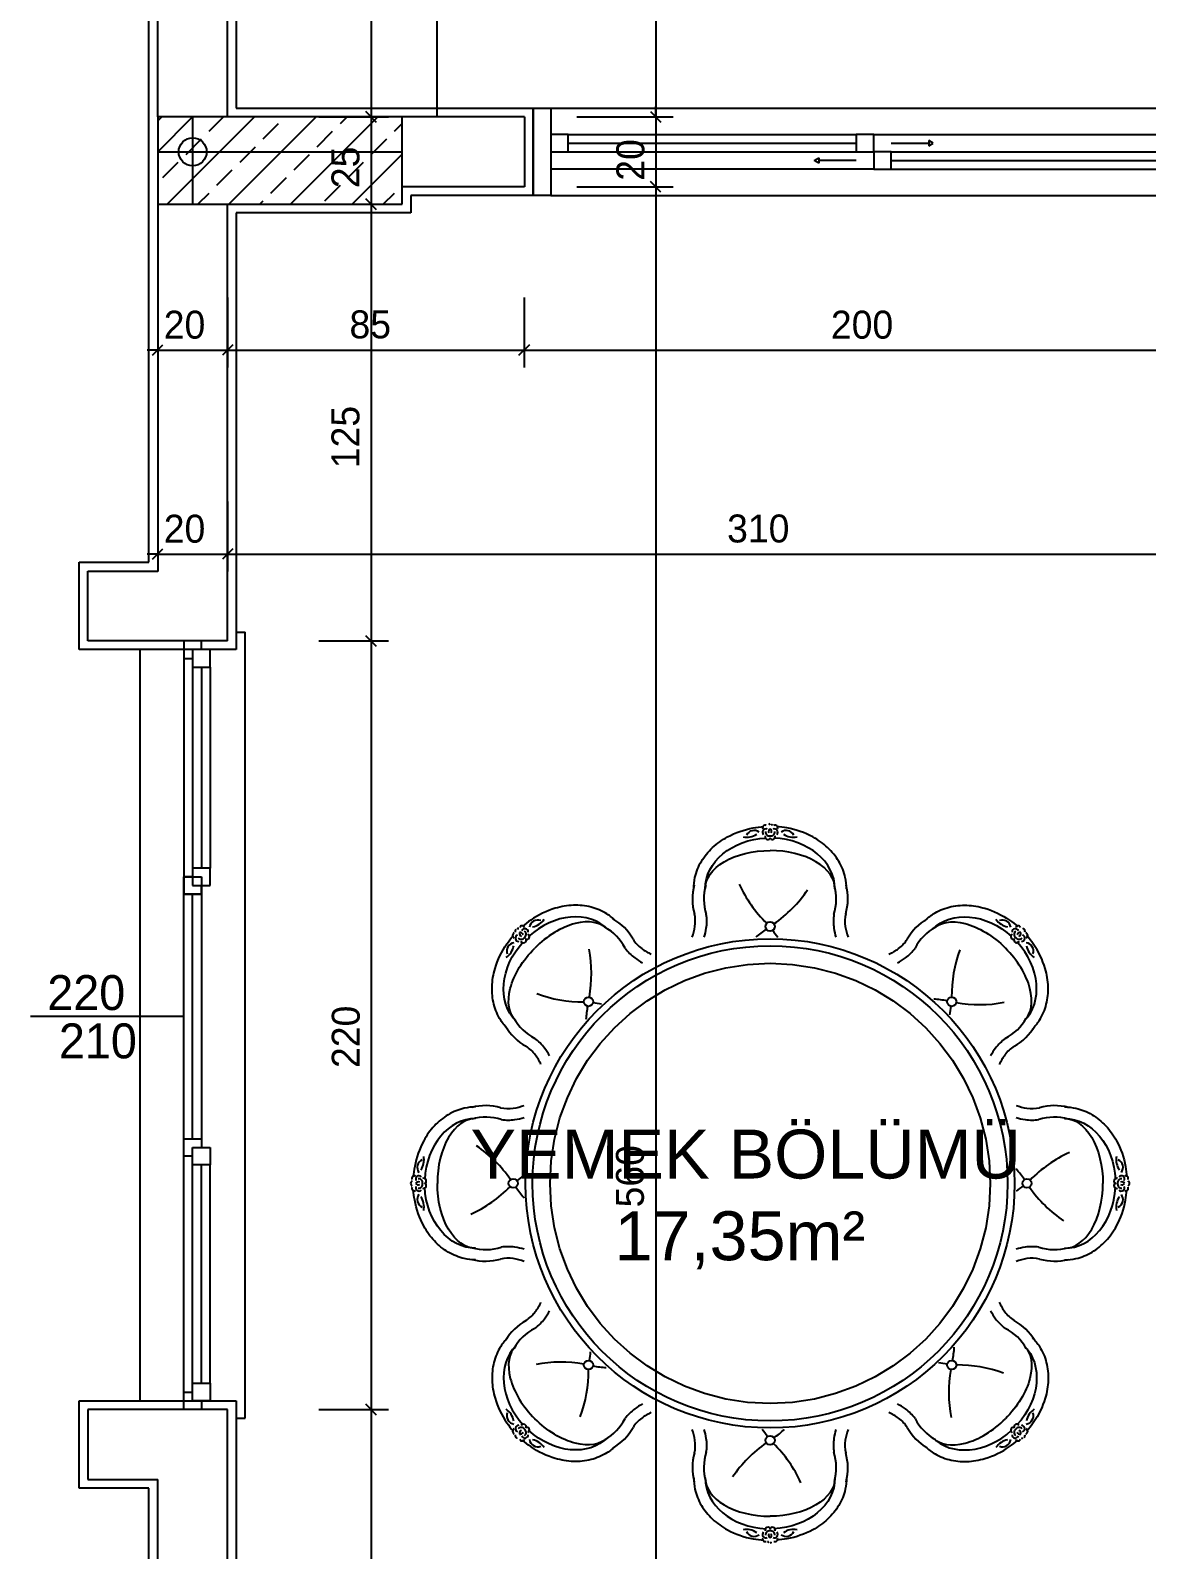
# Model space of a CAD drawing. Extents: x 182769.15 to 182771.38, y 101811.72 to 101812.21.
# Drawn here: x 182769.2524 to 182769.3163, y 101811.9538 to 101812.0408 of the extents above; entities that cross this region are included whole.
import ezdxf

# ---------------------------------------------------------------- set-up
doc = ezdxf.new("R2010")
doc.units = 0
doc.header["$MEASUREMENT"] = 0
doc.linetypes.add('DOT3', pattern=[0.06, 0, -0.06])
doc.linetypes.add('DUZ', pattern=[500, 500])
doc.layers.get('0').update_dxf_attribs({"color": 1, "linetype": 'DUZ'})
for name, color, linetype in [('aks merkezleri', 1, 'Continuous'), ('DENIZLIK', 25, 'Continuous'), ('DUVAR', 7, 'Continuous'), ('IZDOT', 2, 'DOT3'), ('iç yatay', 3, 'Continuous'), ('KAPI', 3, 'Continuous'), ('kapı pen. yazısı', 1, 'Continuous'), ('KOLON', 3, 'Continuous'), ('PENCERE', 3, 'Continuous'), ('SIVA', 1, 'Continuous'), ('TARAMA', 15, 'Continuous'), ('tefriş', 21, 'Continuous'), ('YAZıMAHAL', 4, 'Continuous')]:
    doc.layers.add(name, color=color, linetype=linetype)
doc.styles.add('ARIAL', font='arial.ttf', dxfattribs={"height": 10})
doc.styles.add('İÇ ÖLÇÜ', font='stylu.ttf', dxfattribs={"height": 8})

msp = doc.modelspace()

# ---------------------------------------------------------------- linework, layer by layer
at = {"color": 0, "linetype": 'ByBlock'}
for p, q in [((182769.2722347172, 101812.0355237126), (182769.2716347172, 101812.0361237126)), ((182769.2716347172, 101812.0361237126), (182769.2722347172, 101812.0355237126)), ((182769.2879292236, 101812.0361237126), (182769.2885292236, 101812.0355237126)), ((182769.2879292236, 101812.0361237126), (182769.2885292236, 101812.0355237126)), ((182769.2885292236, 101812.0315237126), (182769.2879292236, 101812.0321237126)), ((182769.2885292236, 101812.0315237126), (182769.2879292236, 101812.0321237126)), ((182769.2722347172, 101812.0305237126), (182769.2716347172, 101812.0311237126)), ((182769.2716347172, 101812.0311237126), (182769.2722347172, 101812.0305237126)), ((182769.2594176411, 101812.0221771548), (182769.2600176411, 101812.0227771548)), ((182769.264017641, 101812.0227771548), (182769.2634176411, 101812.0221771548)), ((182769.264017641, 101812.0227771548), (182769.2634176411, 101812.0221771548)), ((182769.2810021052, 101812.0227771548), (182769.2804021052, 101812.0221771548)), ((182769.2804021052, 101812.0221771548), (182769.2810021052, 101812.0227771548)), ((182769.2594176411, 101812.0104972821), (182769.2600176411, 101812.0110972821)), ((182769.264017641, 101812.0110972821), (182769.2634176411, 101812.0104972821)), ((182769.264017641, 101812.0110972821), (182769.2634176411, 101812.0104972821)), ((182769.2722347172, 101812.0055197994), (182769.2716347172, 101812.0061197994)), ((182769.2716347172, 101812.0061197994), (182769.2722347172, 101812.0055197994)), ((182769.2722347172, 101811.9615237126), (182769.2716347172, 101811.9621237126)), ((182769.2716347172, 101811.9621237126), (182769.2722347172, 101811.9615237126))]:
    msp.add_line(p, q, dxfattribs=at)
at = {"layer": 'aks merkezleri'}
for p, q in [((182769.2617176411, 101812.0358237138), (182769.2617176411, 101812.0308237138)), ((182769.259717641, 101812.0338237138), (182769.273717641, 101812.0338237138))]:
    msp.add_line(p, q, dxfattribs=at)
msp.add_circle((182769.2617176411, 101812.0338237138), 0.0008, dxfattribs=at)
at = {"layer": 'DENIZLIK'}
for p, q in [((182769.2642176411, 101812.0063237126), (182769.2647176411, 101812.0063237126)), ((182769.2647176411, 101811.9613237126), (182769.2647176411, 101812.0063237126)), ((182769.2587176411, 101811.9623237126), (182769.2587176411, 101812.0053237126)), ((182769.2642176411, 101811.9613237126), (182769.2647176411, 101811.9613237126))]:
    msp.add_line(p, q, dxfattribs=at)
at = {"layer": 'DUVAR', "ltscale": 50}
for p, q in [((182769.2637176411, 101812.0358237126), (182769.2637176411, 101812.0608237126)), ((182769.259717641, 101812.0358237126), (182769.259717641, 101812.0568237126)), ((182769.259717641, 101812.0308237126), (182769.259717641, 101812.0098237126)), ((182769.2637176411, 101812.0058237126), (182769.2637176411, 101812.0308237126)), ((182769.2557176411, 101812.0058237126), (182769.2557176411, 101812.0098237126)), ((182769.2557176411, 101812.0098237126), (182769.259717641, 101812.0098237126)), ((182769.259717641, 101812.0058237126), (182769.2557176411, 101812.0058237126)), ((182769.259717641, 101811.9618237126), (182769.2557176411, 101811.9618237126)), ((182769.2557176411, 101811.9618237126), (182769.2557176411, 101811.9578237126)), ((182769.2637176411, 101811.9298237126), (182769.2637176411, 101811.9618237126)), ((182769.2557176411, 101811.9578237126), (182769.259717641, 101811.9578237126)), ((182769.259717641, 101811.9298237126), (182769.259717641, 101811.9578237126))]:
    msp.add_line(p, q, dxfattribs=at)
at = {"layer": 'DUVAR'}
for p, q in [((182769.2807176411, 101812.0358237126), (182769.273717641, 101812.0358237126)), ((182769.2807176411, 101812.0358237126), (182769.2807176411, 101812.0318237126)), ((182769.2807176411, 101812.0318237126), (182769.273717641, 101812.0318237126)), ((182769.2637176411, 101812.0058237126), (182769.259717641, 101812.0058237126)), ((182769.2637176411, 101811.9618237126), (182769.259717641, 101811.9618237126))]:
    msp.add_line(p, q, dxfattribs=at)
at = {"layer": 'IZDOT', "color": 8}
msp.add_circle((182769.294780773, 101811.9747687371), 0.0126, dxfattribs=at)
at = {"layer": 'iç yatay'}
for p, q in [((182769.2882292237, 101812.1162237126), (182769.2882292237, 101812.0354237126)), ((182769.2719347172, 101812.0612237126), (182769.2719347172, 101812.0354237126)), ((182769.2719347172, 101812.0362237126), (182769.2719347172, 101812.0304237126)), ((182769.2882292237, 101812.0358237126), (182769.2882292237, 101812.0364237126)), ((182769.2689347172, 101812.0358237126), (182769.2729347172, 101812.0358237126)), ((182769.2689347172, 101812.0358237126), (182769.2729347172, 101812.0358237126)), ((182769.2837176411, 101812.0358237126), (182769.2892292237, 101812.0358237126)), ((182769.2837176411, 101812.0358237126), (182769.2892292237, 101812.0358237126)), ((182769.2882292237, 101812.0358237126), (182769.2882292237, 101812.0318237126)), ((182769.2837176411, 101812.0318237126), (182769.2892292237, 101812.0318237126)), ((182769.2837176411, 101812.0318237126), (182769.2892292237, 101812.0318237126)), ((182769.2882292237, 101812.0322237126), (182769.2882292237, 101811.9194237126)), ((182769.2882292237, 101812.0318237126), (182769.2882292237, 101812.0312237126)), ((182769.2719347172, 101812.0312237126), (182769.2719347172, 101812.0054197994)), ((182769.2689347172, 101812.0308237126), (182769.2729347172, 101812.0308237126)), ((182769.2689347172, 101812.0308237126), (182769.2729347172, 101812.0308237126)), ((182769.259717641, 101812.0254771548), (182769.259717641, 101812.0214771548)), ((182769.2637176411, 101812.0254771548), (182769.2637176411, 101812.0214771548)), ((182769.2637176411, 101812.0254771548), (182769.2637176411, 101812.0214771548)), ((182769.2807021052, 101812.0254771548), (182769.2807021052, 101812.0214771548)), ((182769.2807021052, 101812.0254771548), (182769.2807021052, 101812.0214771548)), ((182769.259717641, 101812.0224771548), (182769.259117641, 101812.0224771548)), ((182769.259717641, 101812.0224771548), (182769.2637176411, 101812.0224771548)), ((182769.263317641, 101812.0224771548), (182769.2811021052, 101812.0224771548)), ((182769.2637176411, 101812.0224771548), (182769.2643176411, 101812.0224771548)), ((182769.2803021052, 101812.0224771548), (182769.3211176411, 101812.0224771548)), ((182769.259717641, 101812.0137972821), (182769.259717641, 101812.0097972821)), ((182769.2637176411, 101812.0137972821), (182769.2637176411, 101812.0097972821)), ((182769.2637176411, 101812.0137972821), (182769.2637176411, 101812.0097972821)), ((182769.259717641, 101812.0107972821), (182769.259117641, 101812.0107972821)), ((182769.259717641, 101812.0107972821), (182769.2637176411, 101812.0107972821)), ((182769.263317641, 101812.0107972821), (182769.3261176411, 101812.0107972821)), ((182769.2637176411, 101812.0107972821), (182769.2643176411, 101812.0107972821)), ((182769.2689347172, 101812.0058197994), (182769.2729347172, 101812.0058197994)), ((182769.2689347172, 101812.0058197994), (182769.2729347172, 101812.0058197994)), ((182769.2719347172, 101812.0062197994), (182769.2719347172, 101811.9614237126)), ((182769.2719347172, 101811.9622237126), (182769.2719347172, 101811.9194237126)), ((182769.2689347172, 101811.9618237126), (182769.2729347172, 101811.9618237126)), ((182769.2689347172, 101811.9618237126), (182769.2729347172, 101811.9618237126))]:
    msp.add_line(p, q, dxfattribs=at)
at = {"layer": 'KAPI'}
for p, q in [((182769.2812176411, 101812.0313237126), (182769.2812176411, 101812.0363237126)), ((182769.2812176411, 101812.0363237126), (182769.282217641, 101812.0363237126)), ((182769.282217641, 101812.0363237126), (182769.282217641, 101812.0313237126)), ((182769.2832176411, 101812.0348237126), (182769.282217641, 101812.0348237126)), ((182769.282217641, 101812.0348237126), (182769.282217641, 101812.0338237126)), ((182769.2832176411, 101812.0338237126), (182769.2832176411, 101812.0348237126)), ((182769.300717641, 101812.0348237126), (182769.2997176411, 101812.0348237126)), ((182769.2997176411, 101812.0348237126), (182769.2997176411, 101812.0338237126)), ((182769.300717641, 101812.0338237126), (182769.300717641, 101812.0348237126)), ((182769.282217641, 101812.0338237126), (182769.2832176411, 101812.0338237126)), ((182769.2832176411, 101812.0343237126), (182769.2997176411, 101812.0343237126)), ((182769.2997176411, 101812.0338237126), (182769.300717641, 101812.0338237126)), ((182769.3017176411, 101812.0338237126), (182769.300717641, 101812.0338237126)), ((182769.300717641, 101812.0338237126), (182769.300717641, 101812.0328237126)), ((182769.3017176411, 101812.0328237126), (182769.3017176411, 101812.0338237126)), ((182769.300717641, 101812.0328237126), (182769.3017176411, 101812.0328237126)), ((182769.3017176411, 101812.0333237126), (182769.3182176411, 101812.0333237126)), ((182769.282217641, 101812.0313237126), (182769.2812176411, 101812.0313237126))]:
    msp.add_line(p, q, dxfattribs=at)
at = {"layer": 'KAPI', "color": 8}
for p, q in [((182769.282217641, 101812.0363237126), (182769.3192176411, 101812.0363237126)), ((182769.282217641, 101812.0313237126), (182769.3192176411, 101812.0313237126))]:
    msp.add_line(p, q, dxfattribs=at)
at = {"layer": 'KAPI', "color": 1}
for p, q in [((182769.2832176411, 101812.0348237126), (182769.2997176411, 101812.0348237126)), ((182769.300717641, 101812.0348237126), (182769.3192176411, 101812.0348237126)), ((182769.3041244652, 101812.0343237126), (182769.3038654782, 101812.0344732388)), ((182769.3038654782, 101812.0344732388), (182769.3038654782, 101812.0341741864)), ((182769.2832176411, 101812.0338237126), (182769.2997176411, 101812.0338237126)), ((182769.3017176411, 101812.0343237126), (182769.3038654782, 101812.0343237126)), ((182769.3017176411, 101812.0338237126), (182769.3182176411, 101812.0338237126)), ((182769.3038654782, 101812.0341741864), (182769.3041244652, 101812.0343237126)), ((182769.300717641, 101812.0328237126), (182769.282217641, 101812.0328237126)), ((182769.2973108169, 101812.0333237126), (182769.2975698039, 101812.0334732389)), ((182769.2975698039, 101812.0331741864), (182769.2973108169, 101812.0333237126)), ((182769.2975698039, 101812.0334732389), (182769.2975698039, 101812.0331741864)), ((182769.2997176411, 101812.0333237126), (182769.2975698039, 101812.0333237126)), ((182769.3017176411, 101812.0328237126), (182769.3182176411, 101812.0328237126))]:
    msp.add_line(p, q, dxfattribs=at)
at = {"layer": 'kapı pen. yazısı'}
msp.add_line((182769.2612176411, 101811.9843237126), (182769.252426785, 101811.9843237126), dxfattribs=at)
at = {"layer": 'KOLON'}
for p, q in [((182769.259717641, 101812.0358237126), (182769.259717641, 101812.0308237126)), ((182769.273717641, 101812.0358237126), (182769.259717641, 101812.0358237126)), ((182769.273717641, 101812.0308237126), (182769.273717641, 101812.0358237126)), ((182769.259717641, 101812.0308237126), (182769.273717641, 101812.0308237126))]:
    msp.add_line(p, q, dxfattribs=at)
at = {"layer": 'PENCERE'}
for p, q in [((182769.2622176411, 101812.0058237126), (182769.2612176411, 101812.0058237126)), ((182769.2612176411, 101812.0058237126), (182769.2612176411, 101812.0048237126)), ((182769.2622176411, 101812.0053237126), (182769.2622176411, 101812.0058237126)), ((182769.2617176411, 101812.0053237126), (182769.2617176411, 101812.0043237126)), ((182769.262717641, 101812.0053237126), (182769.2617176411, 101812.0053237126)), ((182769.262717641, 101812.0043237126), (182769.262717641, 101812.0053237126)), ((182769.2612176411, 101812.0048237126), (182769.2617176411, 101812.0048237126)), ((182769.2617176411, 101812.0043237126), (182769.262717641, 101812.0043237126)), ((182769.2622176411, 101812.0043237126), (182769.2622176411, 101811.9928237126)), ((182769.2617176411, 101811.9928237126), (182769.2617176411, 101811.9918237126)), ((182769.262717641, 101811.9928237126), (182769.2617176411, 101811.9928237126)), ((182769.262717641, 101811.9918237126), (182769.262717641, 101811.9928237126)), ((182769.2612176411, 101811.9913237126), (182769.2612176411, 101811.9923237126)), ((182769.2612176411, 101811.9923237126), (182769.2622176411, 101811.9923237126)), ((182769.2617176411, 101811.9923237126), (182769.2612176411, 101811.9923237126)), ((182769.2612176411, 101811.9923237126), (182769.2612176411, 101811.9913237126)), ((182769.2617176411, 101811.9918237126), (182769.262717641, 101811.9918237126)), ((182769.2622176411, 101811.9923237126), (182769.2622176411, 101811.9913237126)), ((182769.2622176411, 101811.9913237126), (182769.2622176411, 101811.9918237126)), ((182769.2622176411, 101811.9913237126), (182769.2612176411, 101811.9913237126)), ((182769.2612176411, 101811.9913237126), (182769.2622176411, 101811.9913237126)), ((182769.2617176411, 101811.9773237126), (182769.2617176411, 101811.9913237126)), ((182769.2612176411, 101811.9763237126), (182769.2612176411, 101811.9773237126)), ((182769.2612176411, 101811.9773237126), (182769.2622176411, 101811.9773237126)), ((182769.2622176411, 101811.9773237126), (182769.2622176411, 101811.9768237126)), ((182769.2617176411, 101811.9763237126), (182769.2612176411, 101811.9763237126)), ((182769.2617176411, 101811.9758237126), (182769.2617176411, 101811.9768237126)), ((182769.2617176411, 101811.9768237126), (182769.262717641, 101811.9768237126)), ((182769.262717641, 101811.9768237126), (182769.262717641, 101811.9758237126)), ((182769.262717641, 101811.9758237126), (182769.2617176411, 101811.9758237126)), ((182769.2622176411, 101811.9633237126), (182769.2622176411, 101811.9758237126)), ((182769.2617176411, 101811.9623237126), (182769.2617176411, 101811.9633237126)), ((182769.2617176411, 101811.9633237126), (182769.262717641, 101811.9633237126)), ((182769.262717641, 101811.9633237126), (182769.262717641, 101811.9623237126)), ((182769.2612176411, 101811.9618237126), (182769.2612176411, 101811.9628237126)), ((182769.2612176411, 101811.9628237126), (182769.2617176411, 101811.9628237126)), ((182769.262717641, 101811.9623237126), (182769.2617176411, 101811.9623237126)), ((182769.2622176411, 101811.9623237126), (182769.2622176411, 101811.9618237126)), ((182769.2622176411, 101811.9618237126), (182769.2612176411, 101811.9618237126))]:
    msp.add_line(p, q, dxfattribs=at)
at = {"layer": 'PENCERE', "color": 8}
for p, q in [((182769.2612176411, 101812.0048237126), (182769.2612176411, 101811.9923237126)), ((182769.2612176411, 101811.9628237126), (182769.2612176411, 101811.9763237126))]:
    msp.add_line(p, q, dxfattribs=at)
at = {"layer": 'PENCERE', "color": 1}
for p, q in [((182769.2617176411, 101812.0043237126), (182769.2617176411, 101811.9928237126)), ((182769.262717641, 101812.0043237126), (182769.262717641, 101811.9928237126)), ((182769.2612176411, 101811.9773237126), (182769.2612176411, 101811.9913237126)), ((182769.2622176411, 101811.9913237126), (182769.2622176411, 101811.9773237126)), ((182769.2617176411, 101811.9633237126), (182769.2617176411, 101811.9758237126)), ((182769.262717641, 101811.9633237126), (182769.262717641, 101811.9758237126))]:
    msp.add_line(p, q, dxfattribs=at)
at = {"layer": 'SIVA'}
for p, q in [((182769.2642176411, 101812.0613237126), (182769.2642176411, 101812.0363237126)), ((182769.2592176411, 101812.0103237126), (182769.2592176411, 101812.0563237126)), ((182769.2642176411, 101812.0363237126), (182769.2812176411, 101812.0363237126)), ((182769.2812176411, 101812.0363237126), (182769.2812176411, 101812.0313237126)), ((182769.2812176411, 101812.0313237126), (182769.274217641, 101812.0313237126)), ((182769.274217641, 101812.0313237126), (182769.274217641, 101812.0303237126)), ((182769.274217641, 101812.0303237126), (182769.2642176411, 101812.0303237126)), ((182769.2642176411, 101812.0303237126), (182769.2642176411, 101812.0053237126)), ((182769.255217641, 101812.0053237126), (182769.255217641, 101812.0103237126)), ((182769.255217641, 101812.0103237126), (182769.2592176411, 101812.0103237126)), ((182769.2642176411, 101812.0053237126), (182769.255217641, 101812.0053237126)), ((182769.255217641, 101811.9623237126), (182769.2642176411, 101811.9623237126)), ((182769.255217641, 101811.9573237126), (182769.255217641, 101811.9623237126)), ((182769.2642176411, 101811.9623237126), (182769.2642176411, 101811.9303237126)), ((182769.2592176411, 101811.9573237126), (182769.255217641, 101811.9573237126)), ((182769.2592176411, 101811.9153237126), (182769.2592176411, 101811.9573237126))]:
    msp.add_line(p, q, dxfattribs=at)
at = {"layer": 'TARAMA'}
for p, q in [((182769.259717641, 101812.0338229832), (182769.2617183705, 101812.0358237126)), ((182769.259717641, 101812.0355907501), (182769.2599506036, 101812.0358237126)), ((182769.2602539044, 101812.0308237126), (182769.2652539044, 101812.0358237126)), ((182769.2626631145, 101812.0350006896), (182769.2634861375, 101812.0358237126)), ((182769.2637894383, 101812.0308237126), (182769.2687894383, 101812.0358237126)), ((182769.2657567066, 101812.0345587479), (182769.2666405901, 101812.0354426314)), ((182769.2673249722, 101812.0308237126), (182769.2723249722, 101812.0358237126)), ((182769.270176124, 101812.0354426314), (182769.2705572053, 101812.0358237126)), ((182769.2732697162, 101812.0350006896), (182769.273717641, 101812.0354486145)), ((182769.2613372892, 101812.0336748644), (182769.2622211727, 101812.0345587479)), ((182769.2688502988, 101812.0341168061), (182769.2697341823, 101812.0350006896)), ((182769.271943891, 101812.0336748644), (182769.2728277744, 101812.0345587479)), ((182769.2644308814, 101812.0332329227), (182769.2653147649, 101812.0341168061)), ((182769.2675244736, 101812.0327909809), (182769.268408357, 101812.0336748644)), ((182769.2708605061, 101812.0308237126), (182769.273717641, 101812.0336808475)), ((182769.260011464, 101812.0323490392), (182769.2608953475, 101812.0332329227)), ((182769.2631050562, 101812.0319070975), (182769.2639889397, 101812.0327909809)), ((182769.2706180658, 101812.0323490392), (182769.2715019492, 101812.0332329227)), ((182769.2661986484, 101812.0314651557), (182769.2670825318, 101812.0323490392)), ((182769.2692922405, 101812.031023214), (182769.270176124, 101812.0319070975)), ((182769.2737116579, 101812.0319070975), (182769.273717641, 101812.0319130806)), ((182769.2620216714, 101812.0308237126), (182769.2626631145, 101812.0314651557)), ((182769.2655572053, 101812.0308237126), (182769.2657567066, 101812.031023214)), ((182769.2726282731, 101812.0308237126), (182769.2732697162, 101812.0314651557))]:
    msp.add_line(p, q, dxfattribs=at)
at = {"layer": 'tefriş', "ltscale": 50}
msp.add_line((182769.2757176411, 101812.0358237126), (182769.2757176411, 101812.1038237126), dxfattribs=at)
at = {"layer": 'tefriş', "color": 8}
for centre, radius in [((182769.294780773, 101811.989476412), 0.0002641048426840168), ((182769.294780773, 101811.9747687371), 0.0136), ((182769.2843808763, 101811.9851686338), 0.0002641048426840168), ((182769.3051806696, 101811.9851686338), 0.0002641048426840168), ((182769.2800730981, 101811.9747687371), 0.0002641048426840168), ((182769.3094884478, 101811.9747687371), 0.0002641048426840168), ((182769.2843808763, 101811.9643688405), 0.0002641048426840168), ((182769.3051806696, 101811.9643688405), 0.0002641048426840168), ((182769.294780773, 101811.9600610623), 0.0002641048426840168)]:
    msp.add_circle(centre, radius, dxfattribs=at)
at = {"layer": 'tefriş'}
msp.add_circle((182769.294780773, 101811.9747687371), 0.014, dxfattribs=at)
at = {"layer": 'tefriş', "color": 8}
for centre, radius, start, end in [((182769.2944953149, 101811.9951285477), 0.0001488822104336318, 63.30045438574086, 203.0374949034806), ((182769.2948068415, 101811.9951506587), 0.0002014421224723713, 97.43547670904324, 146.5977612033651), ((182769.2947547044, 101811.9951506587), 0.0002014421224723713, 33.40223879663489, 82.56452329095676), ((182769.295066231, 101811.9951285477), 0.0001488822104336318, 336.9625050965194, 116.6995456142591), ((182769.2934330832, 101811.9955986217), 0.001015090154869643, 258.8027306854554, 304.9169517687528), ((182769.2938629281, 101811.9944960876), 0.0004798341744069289, 53.46153344801938, 154.9861035062931), ((182769.294531592, 101811.9948732632), 0.0001892802493872904, 65.15485514311591, 225.8595070755145), ((182769.2946520956, 101811.9946132678), 0.0001612225355125025, 162.3175440899951, 340.7923444019859), ((182769.2947391281, 101811.9948885814), 0.0002251389787162053, 174.4249611637157, 280.6596027610796), ((182769.294875305, 101811.9949169686), 0.0001791201877175664, 121.8540733345891, 207.7559279688051), ((182769.2949094503, 101811.9946132678), 0.0001612225355125025, 199.2076555980141, 17.68245591000495), ((182769.2946862409, 101811.9949169686), 0.0001791201877175664, 332.2440720311949, 58.14592666541086), ((182769.2948224178, 101811.9948885814), 0.0002251389787162053, 259.3403972389204, 5.575038836284341), ((182769.2950299539, 101811.9948732632), 0.0001892802493872904, 314.1404929244855, 114.8451448568841), ((182769.2956986179, 101811.9944960876), 0.0004798341744069289, 25.01389649370685, 126.5384665519806), ((182769.2961284627, 101811.9955986217), 0.001015090154869643, 235.0830482312472, 281.1972693145445), ((182769.2999030212, 101811.9950568204), 0.007574852108834611, 204.5960352789598, 225.4534527986788), ((182769.2906627967, 101811.9958341362), 0.007574852108834611, 304.9294002791347, 325.7868123318988), ((182769.2803870112, 101811.9891993653), 0.0002014421224723713, 142.4354770946446, 191.5977616078686), ((182769.2803501447, 101811.9891624989), 0.0002014421224723713, 78.40223839213141, 127.5645262098399), ((182769.2805860622, 101811.9893671466), 0.0001488822104336318, 21.96250379707515, 161.6995451344738), ((182769.2807409238, 101811.9891609814), 0.0001892802493872904, 359.1404911179078, 159.845144980219), ((182769.280583342, 101811.9890250628), 0.0002251389787162053, 304.3403960782552, 50.57503836164057), ((182769.281480444, 101811.9893670948), 0.0004798341744069289, 70.01389883403394, 171.5384659844823), ((182769.2810047809, 101811.9904506504), 0.001015090154869643, 280.0830544615671, 326.1972713204616), ((182769.2988987492, 101811.9831186879), 0.007574852108834611, 124.9294002791347, 130.7465006793412), ((182769.3011384971, 101811.9935943882), 0.007574852108834611, 214.9294060838986, 218.7080941070892), ((182769.3085567651, 101811.9904506504), 0.001015090154869643, 213.8027286795384, 259.9169455384329), ((182769.3080811019, 101811.9893670948), 0.0004798341744069289, 8.461534015517753, 109.9861011659661), ((182769.3088206221, 101811.9891609814), 0.0001892802493872904, 20.154855019781, 180.8595088820921), ((182769.3089782039, 101811.9890250628), 0.0002251389787162053, 129.4249616383595, 235.6596039217448), ((182769.3089754837, 101811.9893671466), 0.0001488822104336318, 18.30045486552618, 158.0374962029248), ((182769.3092114012, 101811.9891624989), 0.0002014421224723713, 52.43547379016008, 101.5977616078686), ((182769.3091745347, 101811.9891993653), 0.0002014421224723713, 348.4022383921314, 37.56452290535542), ((182769.2790988598, 101811.9885447292), 0.001015090154869643, 303.8027344629091, 349.9169503727197), ((182769.2801824153, 101811.9880690661), 0.0004798341744069289, 98.46153050550126, 199.9861065085872), ((182769.2801823636, 101811.9889634479), 0.0001488822104336318, 108.3004509075557, 248.0374938957807), ((182769.2803885287, 101811.9888085863), 0.0001892802493872904, 110.1548564561828, 270.859508819557), ((182769.2805244474, 101811.9889661681), 0.0002251389787162053, 219.4249616383595, 325.6595981278853), ((182769.2806006661, 101811.9890825325), 0.0001791201877175664, 166.8540682360891, 252.7559295691955), ((182769.2804669776, 101811.988948844), 0.0001791201877175664, 17.24407043080452, 103.1459317639109), ((182769.2806575821, 101811.9887099507), 0.0001612225355125025, 207.3175436798286, 25.79234354335908), ((182769.2808395594, 101811.988891928), 0.0001612225355125025, 244.2076527031347, 62.68245070311464), ((182769.3087219865, 101811.988891928), 0.0001612225355125025, 117.3175492968853, 295.7923472968653), ((182769.3089039638, 101811.9887099507), 0.0001612225355125025, 154.2076564566409, 332.6824563201714), ((182769.3090370985, 101811.9889661681), 0.0002251389787162053, 214.3404018721147, 320.5750383616406), ((182769.3090945683, 101811.988948844), 0.0001791201877175664, 76.85406823608908, 162.7559295691955), ((182769.3089608798, 101811.9890825325), 0.0001791201877175664, 287.2440704308045, 13.14593176391091), ((182769.3091730172, 101811.9888085863), 0.0001892802493872904, 269.140491180443, 69.84514354381726), ((182769.3093791823, 101811.9889634479), 0.0001488822104336318, 291.9625061042194, 71.69954909244429), ((182769.3093791306, 101811.9880690661), 0.0004798341744069289, 340.0138934914128, 81.53846949449873), ((182769.3104626861, 101811.9885447292), 0.001015090154869643, 190.0830496272803, 236.1972655370909), ((182769.2769734375, 101811.9867523747), 0.007574852108834611, 349.9294024848653, 10.78681718893331), ((182769.3127485906, 101811.9854926019), 0.007574852108834611, 159.5960357049879, 180.4534511180754), ((182769.2840569082, 101811.9927365548), 0.007574852108834611, 249.5960396122443, 270.4534469163967), ((182769.2917883151, 101811.9835848928), 0.007574852108834611, 169.9294024848653, 175.7465024723712), ((182769.2859646173, 101811.9925760725), 0.007574852108834611, 259.9294024848653, 263.7080898968227), ((182769.3035969286, 101811.977761195), 0.007574852108834611, 79.92940248486532, 85.74650247237125), ((182769.3125881084, 101811.9835848928), 0.007574852108834611, 169.9294024848653, 173.7080940405283), ((182769.3067644105, 101811.9925760725), 0.007574852108834611, 259.9294024848653, 280.7868138739943), ((182769.2739508884, 101811.9761164269), 0.001015090154869643, 325.0830492634215, 11.19726931454455), ((182769.2737153739, 101811.9706507609), 0.007574852108834611, 34.92940608389863, 55.78681812332282), ((182769.3150688562, 101811.9696464889), 0.007574852108834611, 114.5960390695183, 135.4534498276433), ((182769.3156106575, 101811.9761164269), 0.001015090154869643, 168.8027306854555, 214.9169507365785), ((182769.2750534225, 101811.9756865821), 0.0004798341744069289, 115.0138964937069, 216.5384632025144), ((182769.3031307237, 101811.9706507609), 0.007574852108834611, 34.92940608389863, 40.74650067934117), ((182769.3145081234, 101811.9756865821), 0.0004798341744069289, 323.4615367974857, 64.98610350629315), ((182769.2743988514, 101811.9747426686), 0.0002014421224723713, 123.4022387966349, 172.5645232909567), ((182769.2743988514, 101811.9747948057), 0.0002014421224723713, 187.4354767090433, 236.5977612033651), ((182769.2744209624, 101811.9750541952), 0.0001488822104336318, 66.96250346512205, 206.6995456142592), ((182769.2744209624, 101811.9744832791), 0.0001488822104336318, 153.3004543857409, 293.037496534878), ((182769.2746325415, 101811.9746742051), 0.0001791201877175664, 62.24407008975167, 148.145930206383), ((182769.2746325415, 101811.9748632692), 0.0001791201877175664, 211.854069793617, 297.7559299102484), ((182769.2746762469, 101811.9750179181), 0.0001892802493872904, 44.14048702955203, 204.8451448568841), ((182769.2746762469, 101811.9745195562), 0.0001892802493872904, 155.1548551431159, 315.859512970448), ((182769.2746609287, 101811.9748103819), 0.0002251389787162053, 349.3403980100421, 95.57503883628435), ((182769.2746609287, 101811.9747270924), 0.0002251389787162053, 264.4249611637156, 10.65960198995789), ((182769.2749362423, 101811.9748974145), 0.0001612225355125025, 289.2076595347626, 107.6824586156218), ((182769.2749362423, 101811.9746400598), 0.0001612225355125025, 252.3175413843782, 70.79234046523734), ((182769.2744926897, 101811.9798909854), 0.007574852108834611, 294.5960390695183, 315.4534498276433), ((182769.2864308222, 101811.9788867134), 0.007574852108834611, 214.9294060838986, 220.7465006793412), ((182769.2759551219, 101811.9811264613), 0.007574852108834611, 304.9294002791347, 308.7080908539861), ((182769.313606424, 101811.968411013), 0.007574852108834611, 124.9294002791347, 128.7080908539861), ((182769.315846172, 101811.9788867134), 0.007574852108834611, 214.9294060838986, 235.7868181233228), ((182769.3146253036, 101811.9748974145), 0.0001612225355125025, 72.31754138437819, 250.7923404652374), ((182769.3146253036, 101811.9746400598), 0.0001612225355125025, 109.2076595347627, 287.6824586156218), ((182769.3149006172, 101811.9748103819), 0.0002251389787162053, 84.42496116371566, 190.6596019899579), ((182769.3149006172, 101811.9747270924), 0.0002251389787162053, 169.3403980100421, 275.5750388362843), ((182769.314885299, 101811.9750179181), 0.0001892802493872904, 335.1548551431159, 135.859512970448), ((182769.314885299, 101811.9745195562), 0.0001892802493872904, 224.140487029552, 24.8451448568841), ((182769.3149290044, 101811.9746742051), 0.0001791201877175664, 31.85406979361704, 117.7559299102483), ((182769.3149290044, 101811.9748632692), 0.0001791201877175664, 242.2440700897517, 328.145930206383), ((182769.3151405835, 101811.9750541952), 0.0001488822104336318, 333.3004543857409, 113.037496534878), ((182769.3151405835, 101811.9744832791), 0.0001488822104336318, 246.962503465122, 26.69954561425914), ((182769.3151626945, 101811.9747426686), 0.0002014421224723713, 7.435476709043257, 56.59776120336512), ((182769.3151626945, 101811.9747948057), 0.0002014421224723713, 303.4022387966349, 352.5645232909567), ((182769.2750534225, 101811.9738508922), 0.0004798341744069289, 143.4615367974856, 244.9861035062932), ((182769.2739508884, 101811.9734210474), 0.001015090154869643, 348.8027306854554, 34.91695073657849), ((182769.3156106575, 101811.9734210474), 0.001015090154869643, 145.0830492634215, 191.1972693145445), ((182769.3145081234, 101811.9738508922), 0.0004798341744069289, 295.0138964937069, 36.53846320251433), ((182769.2769734375, 101811.9659525815), 0.007574852108834611, 349.9294024848653, 353.7080940405284), ((182769.2977732308, 101811.9659525815), 0.007574852108834611, 349.9294024848653, 355.7465024723713), ((182769.2827971354, 101811.9569614018), 0.007574852108834611, 79.92940248486532, 100.7868138739943), ((182769.2768129553, 101811.9640448724), 0.007574852108834611, 339.5960357049879, 0.4534511180753704), ((182769.2859646173, 101811.9717762793), 0.007574852108834611, 259.9294024848653, 265.7465024723713), ((182769.3035969286, 101811.9569614018), 0.007574852108834611, 79.92940248486532, 83.70808989682276), ((182769.3125881084, 101811.9627850996), 0.007574852108834611, 169.9294024848653, 190.7868171889333), ((182769.3055046377, 101811.9568009195), 0.007574852108834611, 69.59603961224425, 90.45344691639674), ((182769.2790988598, 101811.9609927451), 0.001015090154869643, 10.08304962728028, 56.19726553709092), ((182769.2801824153, 101811.9614684082), 0.0004798341744069289, 160.0138934914128, 261.5384694944988), ((182769.3093791306, 101811.9614684082), 0.0004798341744069289, 278.4615305055013, 19.9861065085872), ((182769.3104626861, 101811.9609927451), 0.001015090154869643, 123.8027344629091, 169.9169503727197), ((182769.2801823636, 101811.9605740264), 0.0001488822104336318, 111.9625061042193, 251.6995490924442), ((182769.2803885287, 101811.960728888), 0.0001892802493872904, 89.140491180443, 249.8451435438172), ((182769.2805244474, 101811.9605713062), 0.0002251389787162053, 34.34040187211471, 140.5750383616406), ((182769.2806006661, 101811.9604549418), 0.0001791201877175664, 107.2440704308045, 193.1459317639109), ((182769.2804669776, 101811.9605886303), 0.0001791201877175664, 256.8540682360891, 342.7559295691955), ((182769.2806575821, 101811.9608275236), 0.0001612225355125025, 334.2076564566409, 152.6824563201714), ((182769.280583342, 101811.9605124115), 0.0002251389787162053, 309.4249616383594, 55.65960392174483), ((182769.2808395594, 101811.9606455463), 0.0001612225355125025, 297.3175492968854, 115.7923472968653), ((182769.2884230488, 101811.9559430861), 0.007574852108834611, 34.92940608389863, 38.70809410708917), ((182769.2906627967, 101811.9664187864), 0.007574852108834611, 304.9294002791347, 310.7465006793411), ((182769.3087219865, 101811.9606455463), 0.0001612225355125025, 64.20765270313468, 242.6824507031146), ((182769.3089039638, 101811.9608275236), 0.0001612225355125025, 27.31754367982863, 205.7923435433591), ((182769.3089782039, 101811.9605124115), 0.0002251389787162053, 124.3403960782552, 230.5750383616405), ((182769.3090370985, 101811.9605713062), 0.0002251389787162053, 39.42496163835944, 145.6595981278853), ((182769.3090945683, 101811.9605886303), 0.0001791201877175664, 197.2440704308045, 283.1459317639109), ((182769.3089608798, 101811.9604549418), 0.0001791201877175664, 346.8540682360891, 72.75592956919547), ((182769.3091730172, 101811.960728888), 0.0001892802493872904, 290.1548564561827, 90.85950881955699), ((182769.3093791823, 101811.9605740264), 0.0001488822104336318, 288.3004509075557, 68.03749389578064), ((182769.2803870112, 101811.9603381089), 0.0002014421224723713, 168.4022383921314, 217.5645229053554), ((182769.2803501447, 101811.9603749754), 0.0002014421224723713, 232.4354737901601, 281.5977616078686), ((182769.2805860622, 101811.9601703277), 0.0001488822104336318, 198.3004548655262, 338.0374962029248), ((182769.2807409238, 101811.9603764929), 0.0001892802493872904, 200.154855019781, 0.8595088820921502), ((182769.281480444, 101811.9601703795), 0.0004798341744069289, 188.4615340155177, 289.9861011659661), ((182769.2810047809, 101811.9590868239), 0.001015090154869643, 33.80272867953842, 79.91694553843293), ((182769.2988987492, 101811.9537033381), 0.007574852108834611, 124.9294002791347, 145.7868123318988), ((182769.2896585247, 101811.9544806539), 0.007574852108834611, 24.59603527895982, 45.45345279867879), ((182769.3085567651, 101811.9590868239), 0.001015090154869643, 100.0830544615671, 146.1972713204616), ((182769.3080811019, 101811.9601703795), 0.0004798341744069289, 250.0138988340339, 351.5384659844823), ((182769.3088206221, 101811.9603764929), 0.0001892802493872904, 179.1404911179079, 339.845144980219), ((182769.3089754837, 101811.9601703277), 0.0001488822104336318, 201.9625037970752, 341.6995451344739), ((182769.3092114012, 101811.9603749754), 0.0002014421224723713, 258.4022383921314, 307.5645262098399), ((182769.3091745347, 101811.9603381089), 0.0002014421224723713, 322.4354770946446, 11.59776160786859), ((182769.2934330832, 101811.9539388526), 0.001015090154869643, 55.0830482312472, 101.1972693145446), ((182769.2938629281, 101811.9550413867), 0.0004798341744069289, 205.0138964937069, 306.5384665519806), ((182769.294531592, 101811.9546642111), 0.0001892802493872904, 134.1404929244854, 294.8451448568841), ((182769.2944953149, 101811.9544089266), 0.0001488822104336318, 156.9625050965194, 296.6995456142591), ((182769.2946520956, 101811.9549242065), 0.0001612225355125025, 19.20765559801407, 197.6824559100049), ((182769.2947391281, 101811.9546488929), 0.0002251389787162053, 79.34039723892045, 185.5750388362843), ((182769.294875305, 101811.9546205057), 0.0001791201877175664, 152.2440720311949, 238.1459266654109), ((182769.2949094503, 101811.9549242065), 0.0001612225355125025, 342.3175440899951, 160.7923444019859), ((182769.2948224178, 101811.9546488929), 0.0002251389787162053, 354.4249611637157, 100.6596027610796), ((182769.2946862409, 101811.9546205057), 0.0001791201877175664, 301.8540733345891, 27.75592796880505), ((182769.2950299539, 101811.9546642111), 0.0001892802493872904, 245.1548551431159, 45.85950707551454), ((182769.295066231, 101811.9544089266), 0.0001488822104336318, 243.3004543857409, 23.0374949034806), ((182769.2956986179, 101811.9550413867), 0.0004798341744069289, 233.4615334480194, 334.9861035062931), ((182769.2961284627, 101811.9539388526), 0.001015090154869643, 78.80273068545546, 124.9169517687528), ((182769.2948068415, 101811.9543868156), 0.0002014421224723713, 213.4022387966349, 262.5645232909567), ((182769.2947547044, 101811.9543868156), 0.0002014421224723713, 277.4354767090433, 326.5977612033651)]:
    msp.add_arc(centre, radius, start, end, dxfattribs=at)
at = {"layer": 'tefriş'}
for centre, radius, start, end in [((182769.29340791, 101811.9910537998), 0.00307936351923532, 165.0818074687541, 196.1099553854872), ((182769.2938617883, 101811.9910441961), 0.002872977470886926, 164.0332128949256, 197.8920520922711), ((182769.2956997576, 101811.9910441961), 0.002872977470887492, 342.1079479077289, 15.96678710507439), ((182769.2961536359, 101811.9910537998), 0.003079363519232958, 343.8900446145128, 14.91819253124593), ((182769.2885161459, 101811.9897683207), 0.001980786320118992, 351.4502588648832, 12.56791016266094), ((182769.2885161459, 101811.9897683207), 0.002641048426840168, 351.4502588648832, 8.562612189381058), ((182769.3010454, 101811.9897683207), 0.002641048426840168, 171.4373878106189, 188.5497411351168), ((182769.3010454, 101811.9897683207), 0.001980786320115399, 167.432089837339, 188.5497411351168), ((182769.2839221059, 101811.9869270448), 0.002872977470887492, 27.10794722322045, 60.96678533908299), ((182769.2842362554, 101811.9872547761), 0.003079363519240401, 28.8900471181274, 59.91818869169898), ((182769.2873965029, 101811.9899366463), 0.003113011536828103, 339.7157162867232, 351.4502588648832), ((182769.2873965029, 101811.9899366463), 0.003773273643542821, 343.3804553100092, 351.4502588648832), ((182769.302165043, 101811.9899366463), 0.003773273643542821, 188.5497411351168, 196.6195446899908), ((182769.302165043, 101811.9899366463), 0.003113011536822643, 188.5497411351168, 200.2842837132768), ((182769.3053252905, 101811.9872547761), 0.003079363519236183, 120.081811308301, 151.1099528818726), ((182769.30563944, 101811.9869270448), 0.002872977470886926, 119.033214660917, 152.8920527767795), ((182769.288604226, 101811.9898048046), 0.001980786320130455, 212.4320885424732, 233.5497383642236), ((182769.3009573199, 101811.9898048046), 0.001980786320116408, 306.4502616357764, 327.5679114575268), ((182769.288604226, 101811.9898048046), 0.002641048426840168, 216.4373871577367, 233.5497383642236), ((182769.289276909, 101811.990715536), 0.003773273643542821, 233.5497383642236, 241.6195478429139), ((182769.289276909, 101811.990715536), 0.003113011536842934, 233.5497383642236, 245.2842851819), ((182769.3002846369, 101811.990715536), 0.003113011536856573, 294.7157148181, 306.4502616357764), ((182769.3002846369, 101811.990715536), 0.003773273643542821, 298.3804521570862, 306.4502616357764), ((182769.3009573199, 101811.9898048046), 0.002641048426840168, 306.4502616357764, 323.5626128422634), ((182769.2826224653, 101811.9856274042), 0.002872977470886926, 209.0332126377214, 242.8920545880522), ((182769.3069390806, 101811.9856274042), 0.002872977470887492, 297.1079454119478, 330.9667873622786), ((182769.282294734, 101811.9853132547), 0.003079363519228802, 210.081811308301, 241.1099548959542), ((182769.3072668119, 101811.9853132547), 0.003079363519231086, 298.8900451040458, 329.918188691699), ((182769.2797447054, 101811.9809452841), 0.001980786320116408, 36.45025915897939, 57.56790793893011), ((182769.2797447054, 101811.9809452841), 0.002641048426840168, 36.45025915897939, 53.56261284226335), ((182769.2788339741, 101811.9802726011), 0.003773273643542821, 28.38045384331701, 36.45025915897939), ((182769.3107275718, 101811.9802726011), 0.003773273643542821, 143.5497408410206, 151.619546156683), ((182769.3098168405, 101811.9809452841), 0.002641048426840168, 126.4373871577367, 143.5497408410206), ((182769.3098168405, 101811.9809452841), 0.001980786320130455, 122.4320920610699, 143.5497408410206), ((182769.2788339741, 101811.9802726011), 0.003113011536847215, 24.71571481810003, 36.45025915897939), ((182769.3107275718, 101811.9802726011), 0.003113011536801684, 143.5497408410206, 155.2842851819), ((182769.2784957103, 101811.9761416001), 0.003079363519230536, 73.89004461451282, 104.9181874297231), ((182769.2797811894, 101811.9810333642), 0.001980786320126479, 257.4320866755328, 278.5497370126275), ((182769.2796128638, 101811.9821530072), 0.003113011536811427, 278.5497370126275, 290.2842861783217), ((182769.3099486821, 101811.9821530072), 0.003113011536833148, 249.7157138216783, 261.4502629873725), ((182769.3097803565, 101811.9810333642), 0.001980786320124748, 261.4502629873725, 282.5679133244672), ((182769.3110658356, 101811.9761416001), 0.00307936351922892, 75.08181257027685, 106.1099553854872), ((182769.2785053141, 101811.9756877218), 0.002872977470887492, 72.1079518749292, 105.9667871050744), ((182769.2797811894, 101811.9810333642), 0.002641048426840168, 261.437387810619, 278.5497370126275), ((182769.2796128638, 101811.9821530072), 0.003773273643542821, 278.5497370126275, 286.619545882336), ((182769.3099486821, 101811.9821530072), 0.003773273643542821, 253.380454117664, 261.4502629873725), ((182769.3097803565, 101811.9810333642), 0.002641048426840168, 261.4502629873725, 278.5626121893811), ((182769.3110562318, 101811.9756877218), 0.002872977470886926, 74.03321289492561, 107.8920481250708), ((182769.2785053141, 101811.9738497525), 0.002872977470886926, 254.0332128949256, 287.8920481250708), ((182769.2797811894, 101811.9685041101), 0.002641048426840168, 81.45026298737248, 98.56261218938103), ((182769.2796128638, 101811.9673844671), 0.003773273643542821, 73.38045411766403, 81.45026298737248), ((182769.3099486821, 101811.9673844671), 0.003773273643542821, 98.54973701262749, 106.619545882336), ((182769.3097803565, 101811.9685041101), 0.002641048426840168, 81.43738781061894, 98.54973701262749), ((182769.3110562318, 101811.9738497525), 0.002872977470887492, 252.1079518749292, 285.9667871050744), ((182769.2784957103, 101811.9733958742), 0.00307936351922892, 255.0818125702769, 286.1099553854872), ((182769.2797811894, 101811.9685041101), 0.001980786320124748, 81.45026298737248, 102.5679133244672), ((182769.2796128638, 101811.9673844671), 0.003113011536833148, 69.71571382167828, 81.45026298737248), ((182769.3099486821, 101811.9673844671), 0.003113011536811427, 98.54973701262749, 110.2842861783217), ((182769.3097803565, 101811.9685041101), 0.001980786320126479, 77.43208667553282, 98.54973701262749), ((182769.3110658356, 101811.9733958742), 0.003079363519230536, 253.8900446145128, 284.9181874297232), ((182769.2788339741, 101811.9692648732), 0.003113011536801684, 323.5497408410206, 335.2842851819), ((182769.2788339741, 101811.9692648732), 0.003773273643542821, 323.5497408410206, 331.619546156683), ((182769.3107275718, 101811.9692648732), 0.003773273643542821, 208.380453843317, 216.4502591589794), ((182769.3107275718, 101811.9692648732), 0.003113011536831353, 204.7157148181, 216.4502591589794), ((182769.282294734, 101811.9642242196), 0.003079363519231086, 118.8900451040458, 149.918188691699), ((182769.2797447054, 101811.9685921902), 0.001980786320130455, 302.4320920610699, 323.5497408410206), ((182769.2797447054, 101811.9685921902), 0.002641048426840168, 306.4373871577366, 323.5497408410206), ((182769.3098168405, 101811.9685921902), 0.002641048426840168, 216.4502591589794, 233.5626128422634), ((182769.3098168405, 101811.9685921902), 0.001980786320116408, 216.4502591589794, 237.5679079389301), ((182769.3072668119, 101811.9642242196), 0.003079363519223441, 30.08181130830102, 61.10995489595419), ((182769.2826224653, 101811.9639100701), 0.002872977470887492, 117.1079454119478, 150.9667873622786), ((182769.3069390806, 101811.9639100701), 0.002872977470886926, 29.03321263772139, 62.89205458805217), ((182769.288604226, 101811.9597326697), 0.002641048426840168, 126.4502616357764, 143.5626128422633), ((182769.289276909, 101811.9588219383), 0.003773273643542821, 118.3804521570861, 126.4502616357764), ((182769.289276909, 101811.9588219383), 0.003113011536806132, 114.7157148181, 126.4502616357764), ((182769.3002846369, 101811.9588219383), 0.003113011536840501, 53.5497383642236, 65.28428518189997), ((182769.3002846369, 101811.9588219383), 0.003773273643542821, 53.5497383642236, 61.61954784291387), ((182769.3009573199, 101811.9597326697), 0.002641048426840168, 36.43738715773665, 53.5497383642236), ((182769.2839221059, 101811.9626104295), 0.002872977470886926, 299.0332146609171, 332.8920527767796), ((182769.2842362554, 101811.9622826982), 0.003079363519240401, 300.081811308301, 331.1099528818726), ((182769.288604226, 101811.9597326697), 0.001980786320116408, 126.4502616357764, 147.5679114575268), ((182769.2873965029, 101811.959600828), 0.003113011536823653, 8.549741135116776, 20.28428371327682), ((182769.2873965029, 101811.959600828), 0.003773273643542821, 8.549741135116776, 16.61954468999084), ((182769.302165043, 101811.959600828), 0.003773273643542821, 163.3804553100092, 171.4502588648832), ((182769.302165043, 101811.959600828), 0.003113011536828103, 159.7157162867232, 171.4502588648832), ((182769.3009573199, 101811.9597326697), 0.001980786320116408, 32.43208854247318, 53.5497383642236), ((182769.3053252905, 101811.9622826982), 0.003079363519240401, 208.8900471181274, 239.918188691699), ((182769.30563944, 101811.9626104295), 0.002872977470887492, 207.1079472232205, 240.966785339083), ((182769.2885161459, 101811.9597691536), 0.001980786320126912, 347.432089837339, 8.549741135116776), ((182769.2885161459, 101811.9597691536), 0.002641048426840168, 351.4373878106189, 8.549741135116776), ((182769.3010454, 101811.9597691536), 0.002641048426840168, 171.4502588648832, 188.5626121893811), ((182769.3010454, 101811.9597691536), 0.001980786320118992, 171.4502588648832, 192.567910162661), ((182769.29340791, 101811.9584836745), 0.003079363519232958, 163.8900446145128, 194.9181925312459), ((182769.2938617883, 101811.9584932782), 0.002872977470887492, 162.1079479077289, 195.9667871050744), ((182769.2956997576, 101811.9584932782), 0.002872977470886926, 344.0332128949256, 17.8920520922711), ((182769.2961536359, 101811.9584836745), 0.00307936351923532, 345.0818074687541, 16.10995538548719)]:
    msp.add_arc(centre, radius, start, end, dxfattribs=at)
at = {"layer": 'tefriş', "extrusion": (0, 0, -1)}
for centre, major_axis in [((182769.294780773, 101811.9916327279), (-0.003713921041934371, -4.057678008956988e-15)), ((182769.3067054152, 101811.9866933794), (-0.002626138753546071, 0.002626138753540334)), ((182769.2828561307, 101811.9866933794), (-0.002626138753540334, -0.002626138753546071)), ((182769.3116447637, 101811.9747687371), (-4.058730069652745e-15, 0.003713921041934371)), ((182769.2779167822, 101811.9747687371), (4.055801292130753e-15, -0.003713921041934371)), ((182769.3067054152, 101811.9628440949), (0.002626138753540333, 0.002626138753546073)), ((182769.2828561307, 101811.9628440949), (0.00262613875354607, -0.002626138753540334)), ((182769.294780773, 101811.9579047464), (0.003713921041934371, 4.059782130348503e-15))]:
    msp.add_ellipse(centre, major_axis=major_axis, ratio=0.7842941633144104, start_param=1.393996029719347e-12, end_param=1.511523855277884, dxfattribs=at)
at = {"layer": 'tefriş'}
for centre, major_axis, ratio in [((182769.294780773, 101811.9916327279), (-0.003713921041934371, 4.063535564000973e-15), 0.7842941633144104), ((182769.2828561307, 101811.9866933794), (-0.002626138753546075, -0.00262613875354033), 0.7842941633144104), ((182769.3067054152, 101811.9866933794), (-0.00262613875354033, 0.002626138753546075), 0.7842941633144104), ((182769.2779167822, 101811.9747687371), (-4.06541228082721e-15, -0.003713921041934371), 0.7842941633144104), ((182769.3116447637, 101811.9747687371), (4.062483503305217e-15, 0.003713921041934371), 0.7842941633144104), ((182769.2828561307, 101811.9628440949), (0.002626138753540327, -0.002626138753546078), 0.7842941633144103), ((182769.3067054152, 101811.9628440949), (0.002626138753546075, 0.00262613875354033), 0.7842941633144103), ((182769.294780773, 101811.9579047464), (0.003713921041934371, -4.061431442609461e-15), 0.7842941633144104)]:
    msp.add_ellipse(centre, major_axis=major_axis, ratio=ratio, start_param=3.141592653591187, end_param=4.653116508867677, dxfattribs=at)
at = {"layer": 'tefriş', "color": 8, "extrusion": (0, 0, -1)}
for centre, major_axis, ratio in [((182769.294780773, 101811.9916327279), (-0.003713921041934371, 7.366665696157518e-16), 0.589369591790035), ((182769.3067054152, 101811.9866933794), (-0.002626138753542681, 0.002626138753543724), 0.5893695917900351), ((182769.2828561307, 101811.9866933794), (-0.002626138753543724, -0.002626138753542681), 0.5893695917900351), ((182769.3116447637, 101811.9747687371), (7.356145089199952e-16, 0.003713921041934371), 0.589369591790035), ((182769.2779167822, 101811.9747687371), (-7.385432864419872e-16, -0.003713921041934371), 0.589369591790035), ((182769.2828561307, 101811.9628440949), (0.00262613875354268, -0.002626138753543725), 0.5893695917900352), ((182769.294780773, 101811.9579047464), (0.003713921041934371, -7.345624482242388e-16), 0.589369591790035)]:
    msp.add_ellipse(centre, major_axis=major_axis, ratio=ratio, start_param=-3.352873534367973e-13, end_param=1.57079632679478, dxfattribs=at)
at = {"layer": 'tefriş', "color": 8}
for centre, major_axis, ratio in [((182769.294780773, 101811.9916327279), (-0.003713921041934371, -7.310151786043877e-16), 0.589369591790035), ((182769.2828561307, 101811.9866933794), (-0.002626138753542688, -0.00262613875354372), 0.5893695917900349), ((182769.3067054152, 101811.9866933794), (-0.00262613875354372, 0.002626138753542688), 0.5893695917900349), ((182769.2779167822, 101811.9747687371), (7.291384617781521e-16, -0.003713921041934371), 0.589369591790035), ((182769.3116447637, 101811.9747687371), (-7.32067239300144e-16, 0.003713921041934371), 0.589369591790035), ((182769.2828561307, 101811.9628440949), (0.002626138753543719, -0.002626138753542688), 0.589369591790035), ((182769.3067054152, 101811.9628440949), (0.002626138753542684, 0.002626138753543721), 0.589369591790035), ((182769.294780773, 101811.9579047464), (0.003713921041934371, 7.331192999959004e-16), 0.589369591790035)]:
    msp.add_ellipse(centre, major_axis=major_axis, ratio=ratio, start_param=3.141592653589456, end_param=4.712388980384573, dxfattribs=at)
at = {"layer": 'tefriş', "color": 8, "extrusion": (0, 0, -0.9999999999999998)}
msp.add_ellipse((182769.3067054152, 101811.9628440949), major_axis=(0.002626138753543721, 0.002626138753542682), ratio=0.589369591790035, start_param=-3.352873534367973e-13, end_param=1.57079632679478, dxfattribs=at)
at = {"layer": 'tefriş'}
for points in [[(182769.2904068519, 101811.9916327279), (182769.2904068519, 101811.9918495683), (182769.2904309348, 101811.9920663801), (182769.2905502558, 101811.992601055), (182769.2906760373, 101811.9929126732), (182769.2910192902, 101811.9934898836), (182769.2912365145, 101811.9937555687), (182769.291741752, 101811.9942264537), (182769.2920297294, 101811.9944317842), (182769.2927931944, 101811.9948486059), (182769.2932955506, 101811.9950229202), (182769.294014212, 101811.9951544621), (182769.2942133588, 101811.9951792746), (182769.2944135699, 101811.9951929261)], [(182769.299154694, 101811.9916327279), (182769.299154694, 101811.9918495683), (182769.2991306112, 101811.9920663801), (182769.2990112901, 101811.992601055), (182769.2988855086, 101811.9929126732), (182769.2985422557, 101811.9934898836), (182769.2983250314, 101811.9937555687), (182769.2978197939, 101811.9942264537), (182769.2975318165, 101811.9944317842), (182769.2967683515, 101811.9948486059), (182769.2962659953, 101811.9950229202), (182769.2955473339, 101811.9951544621), (182769.2953481871, 101811.9951792746), (182769.295147976, 101811.9951929261)], [(182769.28594896, 101811.9897862086), (182769.2857956307, 101811.9899395379), (182769.2856252924, 101811.9900758179), (182769.2851628474, 101811.9903695174), (182769.2848535592, 101811.9905009238), (182769.2842026933, 101811.9906663567), (182769.2838612248, 101811.9907006236), (182769.283171002, 101811.9906763328), (182769.2828221806, 101811.9906178926), (182769.2819875919, 101811.9903727787), (182769.2815091135, 101811.9901408181), (182769.280907929, 101811.9897256619), (182769.2807495659, 101811.989602389), (182769.2805983422, 101811.9894704714)], [(182769.3036125859, 101811.9897862086), (182769.3037659153, 101811.9899395379), (182769.3039362535, 101811.9900758179), (182769.3043986985, 101811.9903695174), (182769.3047079867, 101811.9905009238), (182769.3053588526, 101811.9906663567), (182769.3057003211, 101811.9907006236), (182769.306390544, 101811.9906763328), (182769.3067393653, 101811.9906178926), (182769.3075739541, 101811.9903727787), (182769.3080524324, 101811.9901408181), (182769.3086536169, 101811.9897256619), (182769.30881198, 101811.989602389), (182769.3089632037, 101811.9894704714)], [(182769.2797633015, 101811.9836005501), (182769.2796099722, 101811.9837538795), (182769.2794736922, 101811.9839242177), (182769.2791799927, 101811.9843866627), (182769.2790485863, 101811.9846959509), (182769.2788831534, 101811.9853468168), (182769.2788488865, 101811.9856882853), (182769.2788731773, 101811.9863785081), (182769.2789316175, 101811.9867273295), (182769.2791767314, 101811.9875619182), (182769.279408692, 101811.9880403966), (182769.2798238482, 101811.9886415811), (182769.2799471211, 101811.9887999442), (182769.2800790387, 101811.9889511679)], [(182769.3097982444, 101811.9836005501), (182769.3099515737, 101811.9837538795), (182769.3100878537, 101811.9839242177), (182769.3103815532, 101811.9843866627), (182769.3105129596, 101811.9846959509), (182769.3106783925, 101811.9853468168), (182769.3107126594, 101811.9856882853), (182769.3106883686, 101811.9863785081), (182769.3106299284, 101811.9867273295), (182769.3103848145, 101811.9875619182), (182769.3101528539, 101811.9880403966), (182769.3097376977, 101811.9886415811), (182769.3096144248, 101811.9887999442), (182769.3094825072, 101811.9889511679)], [(182769.2779167822, 101811.9791426582), (182769.2776999418, 101811.9791426582), (182769.27748313, 101811.9791185754), (182769.2769484551, 101811.9789992543), (182769.2766368369, 101811.9788734728), (182769.2760596265, 101811.9785302199), (182769.2757939414, 101811.9783129956), (182769.2753230564, 101811.9778077581), (182769.2751177259, 101811.9775197807), (182769.2747009042, 101811.9767563157), (182769.2745265899, 101811.9762539595), (182769.274395048, 101811.9755352981), (182769.2743702355, 101811.9753361513), (182769.274356584, 101811.9751359402)], [(182769.3116447637, 101811.9791426582), (182769.3118616041, 101811.9791426582), (182769.3120784159, 101811.9791185754), (182769.3126130908, 101811.9789992543), (182769.312924709, 101811.9788734728), (182769.3135019194, 101811.9785302199), (182769.3137676045, 101811.9783129956), (182769.3142384895, 101811.9778077581), (182769.31444382, 101811.9775197807), (182769.3148606417, 101811.9767563157), (182769.315034956, 101811.9762539595), (182769.3151664979, 101811.9755352981), (182769.3151913104, 101811.9753361513), (182769.3152049619, 101811.9751359402)], [(182769.2779167822, 101811.9703948161), (182769.2776999418, 101811.9703948161), (182769.27748313, 101811.9704188989), (182769.2769484551, 101811.97053822), (182769.2766368369, 101811.9706640015), (182769.2760596265, 101811.9710072544), (182769.2757939414, 101811.9712244787), (182769.2753230564, 101811.9717297162), (182769.2751177259, 101811.9720176936), (182769.2747009042, 101811.9727811586), (182769.2745265899, 101811.9732835148), (182769.274395048, 101811.9740021762), (182769.2743702355, 101811.974201323), (182769.274356584, 101811.9744015341)], [(182769.3116447637, 101811.9703948161), (182769.3118616041, 101811.9703948161), (182769.3120784159, 101811.9704188989), (182769.3126130908, 101811.97053822), (182769.312924709, 101811.9706640015), (182769.3135019194, 101811.9710072544), (182769.3137676045, 101811.9712244787), (182769.3142384895, 101811.9717297162), (182769.31444382, 101811.9720176936), (182769.3148606417, 101811.9727811586), (182769.315034956, 101811.9732835148), (182769.3151664979, 101811.9740021762), (182769.3151913104, 101811.974201323), (182769.3152049619, 101811.9744015341)], [(182769.2797633015, 101811.9659369242), (182769.2796099722, 101811.9657835948), (182769.2794736922, 101811.9656132566), (182769.2791799927, 101811.9651508116), (182769.2790485863, 101811.9648415234), (182769.2788831534, 101811.9641906575), (182769.2788488865, 101811.963849189), (182769.2788731773, 101811.9631589661), (182769.2789316175, 101811.9628101448), (182769.2791767314, 101811.9619755561), (182769.279408692, 101811.9614970777), (182769.2798238482, 101811.9608958932), (182769.2799471211, 101811.9607375301), (182769.2800790387, 101811.9605863064)], [(182769.3097982444, 101811.9659369242), (182769.3099515737, 101811.9657835948), (182769.3100878537, 101811.9656132566), (182769.3103815532, 101811.9651508116), (182769.3105129596, 101811.9648415234), (182769.3106783925, 101811.9641906575), (182769.3107126594, 101811.963849189), (182769.3106883686, 101811.9631589661), (182769.3106299284, 101811.9628101448), (182769.3103848145, 101811.9619755561), (182769.3101528539, 101811.9614970777), (182769.3097376977, 101811.9608958932), (182769.3096144248, 101811.9607375301), (182769.3094825072, 101811.9605863064)], [(182769.28594896, 101811.9597512657), (182769.2857956307, 101811.9595979364), (182769.2856252924, 101811.9594616564), (182769.2851628474, 101811.9591679569), (182769.2848535592, 101811.9590365505), (182769.2842026933, 101811.9588711176), (182769.2838612248, 101811.9588368507), (182769.283171002, 101811.9588611415), (182769.2828221806, 101811.9589195817), (182769.2819875919, 101811.9591646956), (182769.2815091135, 101811.9593966562), (182769.280907929, 101811.9598118124), (182769.2807495659, 101811.9599350853), (182769.2805983422, 101811.9600670029)], [(182769.3036125859, 101811.9597512657), (182769.3037659153, 101811.9595979364), (182769.3039362535, 101811.9594616564), (182769.3043986985, 101811.9591679569), (182769.3047079867, 101811.9590365505), (182769.3053588526, 101811.9588711176), (182769.3057003211, 101811.9588368507), (182769.306390544, 101811.9588611415), (182769.3067393653, 101811.9589195817), (182769.3075739541, 101811.9591646956), (182769.3080524324, 101811.9593966562), (182769.3086536169, 101811.9598118124), (182769.30881198, 101811.9599350853), (182769.3089632037, 101811.9600670029)], [(182769.2904068519, 101811.9579047464), (182769.2904068519, 101811.957687906), (182769.2904309348, 101811.9574710942), (182769.2905502558, 101811.9569364193), (182769.2906760373, 101811.9566248011), (182769.2910192902, 101811.9560475907), (182769.2912365145, 101811.9557819056), (182769.291741752, 101811.9553110206), (182769.2920297294, 101811.9551056901), (182769.2927931944, 101811.9546888684), (182769.2932955506, 101811.9545145541), (182769.294014212, 101811.9543830122), (182769.2942133588, 101811.9543581997), (182769.2944135699, 101811.9543445482)], [(182769.299154694, 101811.9579047464), (182769.299154694, 101811.957687906), (182769.2991306112, 101811.9574710942), (182769.2990112901, 101811.9569364193), (182769.2988855086, 101811.9566248011), (182769.2985422557, 101811.9560475907), (182769.2983250314, 101811.9557819056), (182769.2978197939, 101811.9553110206), (182769.2975318165, 101811.9551056901), (182769.2967683515, 101811.9546888684), (182769.2962659953, 101811.9545145541), (182769.2955473339, 101811.9543830122), (182769.2953481871, 101811.9543581997), (182769.295147976, 101811.9543445482)]]:
    msp.add_open_spline(points, degree=3, knots=[3.141592653589793, 3.141592653589793, 3.141592653589793, 3.141592653589793, 3.314865025325135, 3.314865025325135, 3.578001316665552, 3.578001316665552, 3.841137608005968, 3.841137608005968, 4.104273899346383, 4.104273899346383, 4.483114309652596, 4.483114309652596, 4.625516933820235, 4.625516933820235, 4.625516933820235, 4.625516933820235], dxfattribs=at)

# ---------------------------------------------------------------- texts
at = {"layer": 'iç yatay', "color": 11, "style": 'İÇ ÖLÇÜ'}
for s, p in [('20', (182769.2875776863, 101812.032169247)), ('25', (182769.2712656104, 101812.0317424535)), ('125', (182769.2712656104, 101812.0157115071)), ('220', (182769.2712831799, 101811.9813731469)), ('560', (182769.2875542603, 101811.9733920874))]:
    msp.add_text(s, height=0.0016, rotation=90, dxfattribs=at).set_placement(p)
for s, p in [('20', (182769.2600631755, 101812.0231286921)), ('85', (182769.2706971352, 101812.0231462617)), ('200', (182769.298261264, 101812.0231286921)), ('20', (182769.2600631755, 101812.0114488194)), ('310', (182769.2923182267, 101812.0114605324))]:
    msp.add_text(s, height=0.0016, dxfattribs=at).set_placement(p)
at = {"layer": 'kapı pen. yazısı'}
for s, p in [('220', (182769.2533937224, 101811.9846924294)), ('210', (182769.2540603891, 101811.9819269876))]:
    msp.add_text(s, height=0.002, dxfattribs=at).set_placement(p)
at = {"layer": 'YAZıMAHAL', "style": 'ARIAL'}
for s, p in [('YEMEK BÖLÜMÜ', (182769.2776254084, 101811.9750470587)), ('17,35m²', (182769.2858764316, 101811.9703689323))]:
    msp.add_text(s, height=0.0028, dxfattribs=at).set_placement(p)

doc.saveas('drawing.dxf')
